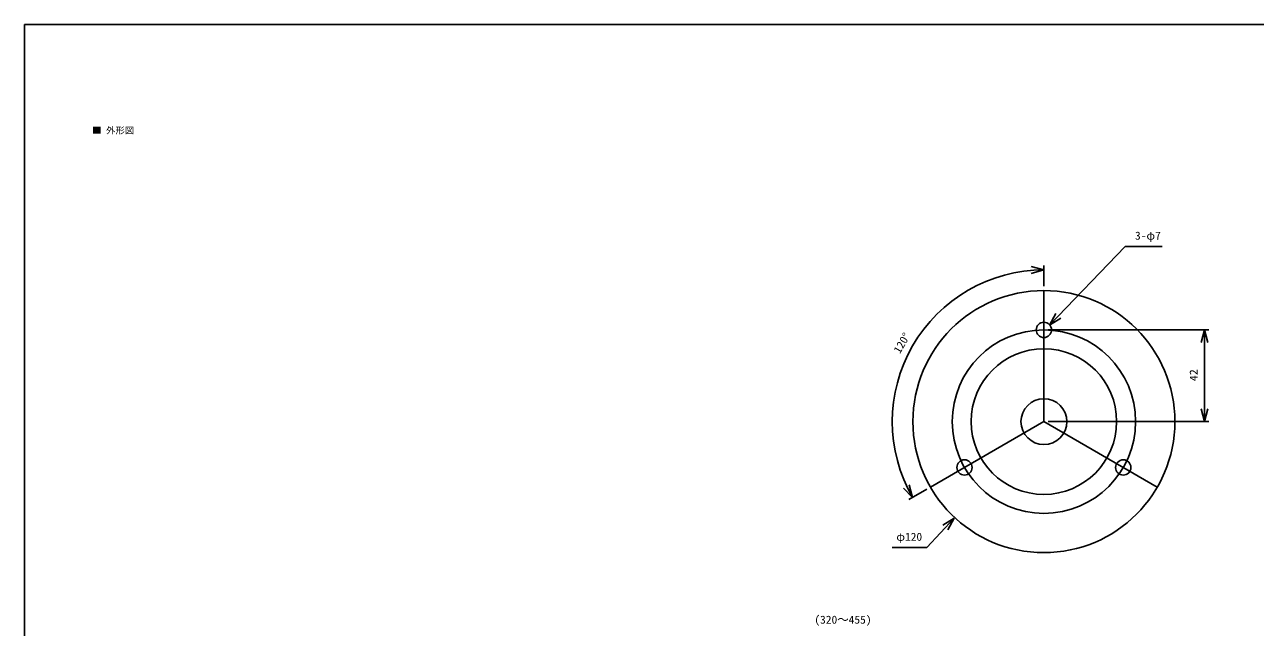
# Model space of a CAD drawing. Units: millimetres on the paper. Extents: x -406 to 294, y -95 to 190.
# Drawn here: x -131 to 151, y 51.6 to 189.6 of the extents above; entities that cross this region are included whole.
import ezdxf
from ezdxf.enums import TextEntityAlignment as Align

# ---------------------------------------------------------------- set-up
doc = ezdxf.new("R2010")
doc.units = ezdxf.units.MM
doc.layers.add('0-0_0', color=4, linetype='Continuous')
doc.styles.add('ＭＳ ゴシック', font='')
doc.styles.get('ＭＳ ゴシック').set_extended_font_data('MS Gothic')

msp = doc.modelspace()

# ---------------------------------------------------------------- linework, layer by layer
at = {"layer": '0-0_0'}
for p, q in [((103.852, 120.825), (121.136, 138.816)), ((121.136, 138.816), (129.66, 138.816)), ((102.531, 133.423), (99.633, 134.2)), ((102.531, 133.423), (99.633, 132.647)), ((102.531, 129.7), (102.531, 134.423)), ((102.531, 98.7), (102.531, 128.7)), ((103.852, 120.825), (105.3, 123.453)), ((103.852, 120.825), (106.42, 122.377)), ((103.531, 119.7), (140.297, 119.7)), ((139.297, 119.7), (138.521, 116.802)), ((139.297, 98.7), (139.297, 119.7)), ((139.297, 119.7), (140.074, 116.802)), ((139.297, 98.7), (138.521, 101.598)), ((139.297, 98.7), (140.074, 101.598)), ((103.531, 98.7), (140.297, 98.7)), ((72.46, 81.338), (70.338, 83.459)), ((75.684, 83.2), (71.594, 80.838)), ((72.46, 81.338), (71.683, 84.236)), ((81.94, 76.56), (75.704, 69.856)), ((81.94, 76.56), (79.398, 74.967)), ((81.94, 76.56), (80.535, 73.91)), ((75.704, 69.856), (67.752, 69.856))]:
    msp.add_line(p, q, dxfattribs=at)
msp.add_lwpolyline([(-130.955, 189.607), (294.455, 189.607), (294.455, -94.919), (-130.955, -94.919)], close=True, dxfattribs=at)
msp.add_lwpolyline([(76.55, 83.7), (102.531, 98.7), (128.512, 83.7)], dxfattribs=at)
for centre, radius in [((102.531, 98.7), 30), ((102.531, 119.7), 1.75), ((102.531, 98.7), 21), ((102.531, 98.7), 16.669), ((102.531, 98.7), 5.25), ((84.345, 88.2), 1.75), ((120.718, 88.2), 1.75)]:
    msp.add_circle(centre, radius, dxfattribs=at)
msp.add_arc((102.531, 98.7), 34.724, 90, 210.00002, dxfattribs=at)

# ---------------------------------------------------------------- texts
at = {"layer": '0-0_0', "style": 'ＭＳ ゴシック', "width": 1.05}
for s, height, p in [('■ 外形図', 1.466, (-115.505, 164.205)), ('3-φ7', 1.833, (123.398, 139.816)), ('φ120', 1.833, (68.728, 70.856)), ('(320～455)', 1.833, (49.954, 51.883))]:
    msp.add_text(s, height=height, dxfattribs=at).set_placement(p, align=Align.BOTTOM_LEFT)
at = {"layer": '0-0_0', "style": 'ＭＳ ゴシック'}
for s, rotation, width, p in [('120°', 60, 1.05, (70.031, 113.855)), ('42', 90, 1.1, (138.297, 107.95))]:
    msp.add_text(s, height=1.833, rotation=rotation, dxfattribs=dict(at, width=width)).set_placement(p, align=Align.BOTTOM_LEFT)

doc.saveas('drawing.dxf')
